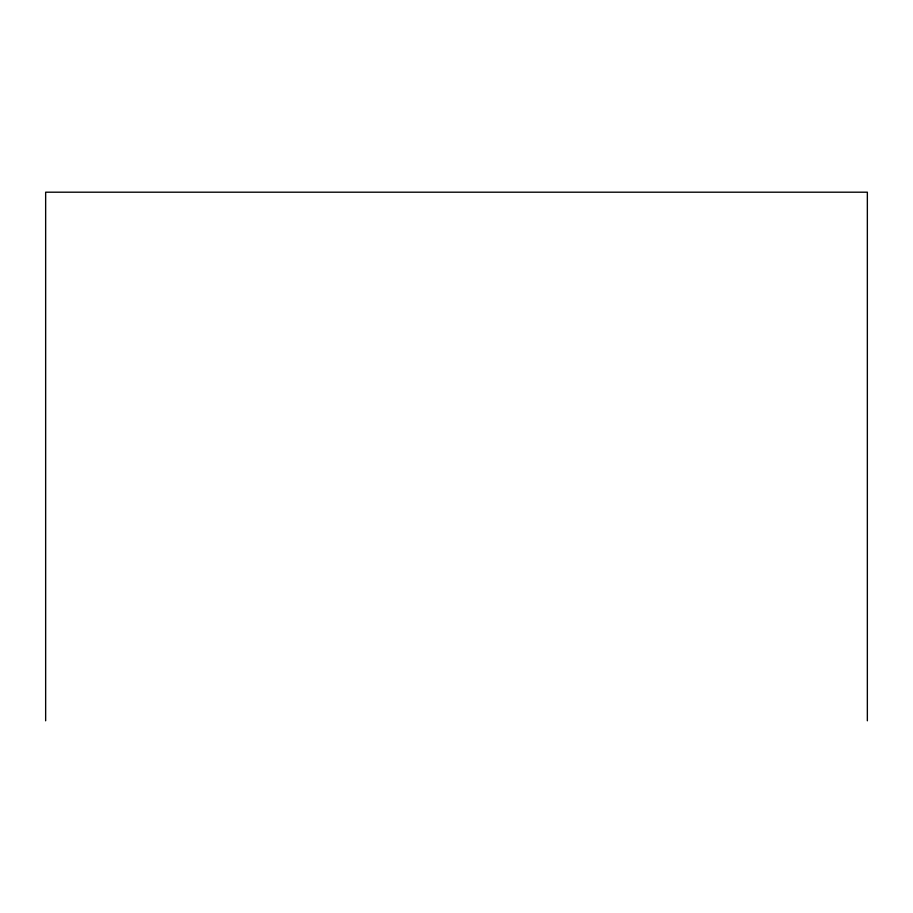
<?xml version="1.0" encoding="UTF-8"?>
<svg xmlns="http://www.w3.org/2000/svg" width="913" height="913" viewBox="0 0 913 913"><rect width="100%" height="100%" fill="white"/><g stroke="black" fill="none" stroke-linecap="round" stroke-linejoin="round"><path stroke-width="1.37" d="M867.35 720.802L867.35 192.198L45.65 192.198L45.65 720.802"/></g></svg>
